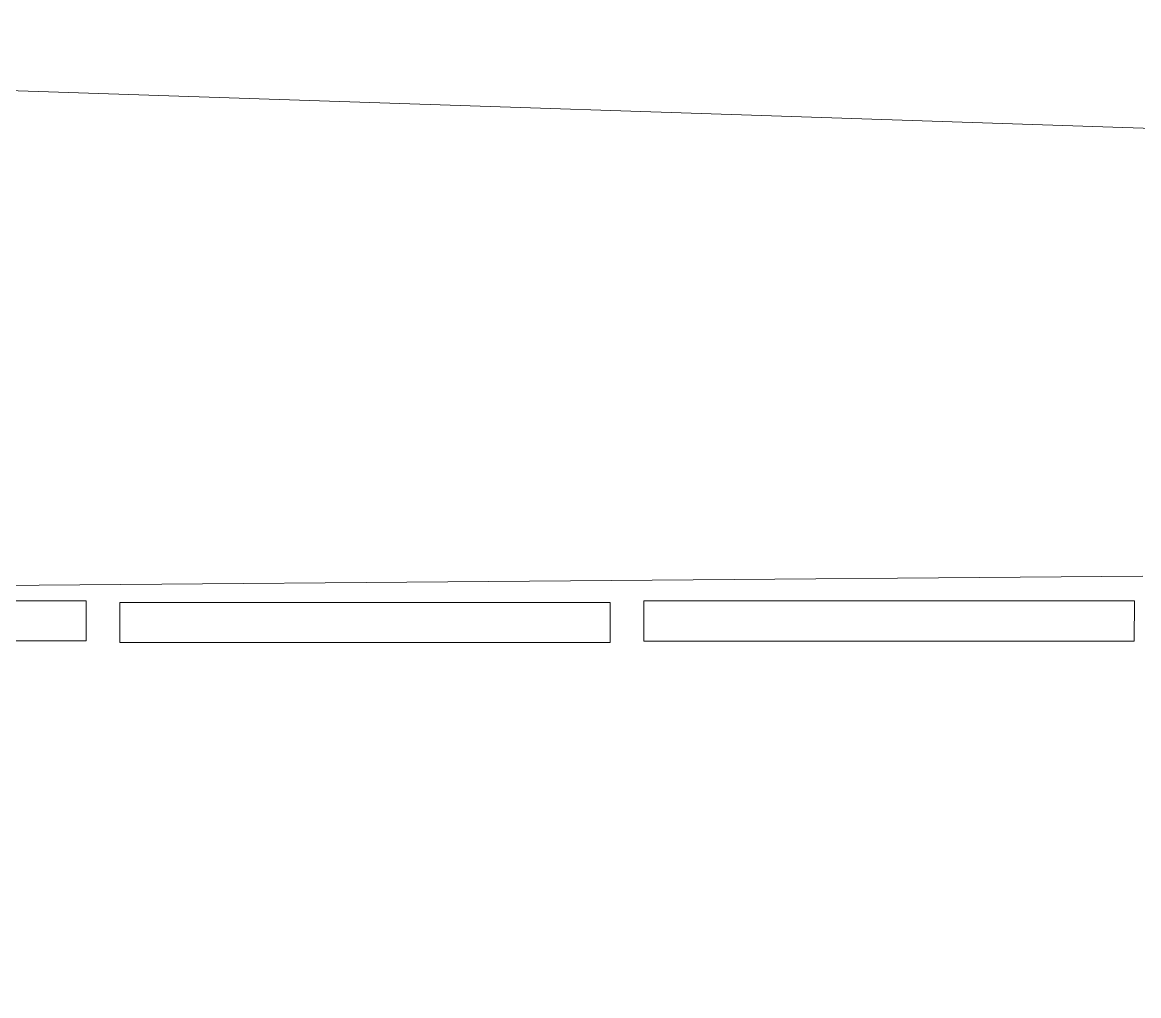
# Model space of a CAD drawing. Header units: metres. Extents: x 7 to 327053, y 40 to 7393807.
# Drawn here: x 326130.332 to 326134.271, y 7392879.89 to 7392883.325 of the extents above; entities that cross this region are included whole.
import ezdxf

# ---------------------------------------------------------------- set-up
doc = ezdxf.new("R2010")
doc.units = ezdxf.units.M
doc.layers.get('0').update_dxf_attribs({"lineweight": 18})
doc.layers.add('100_SIST_VIARIO_MEIO_FIO', color=1, linetype='Continuous', lineweight=18)

# ---------------------------------------------------------------- blocks, each defined once
blk = doc.blocks.new('terrestres_17')
at = {"color": 2}
blk.add_line((-313.48, 155.08), (-1325.54, 146.91), dxfattribs=at)
for points in [[(-1082.81, 107.92), (-1439.79, 107.92), (-1439.79, 137.19), (-1082.75, 137.19)], [(-701.3, 106.72), (-1058.28, 106.72), (-1058.28, 135.99), (-701.24, 135.99)], [(-319.79, 107.82), (-676.77, 107.82), (-676.77, 137.09), (-319.73, 137.09)]]:
    blk.add_lwpolyline(points, close=True, dxfattribs=at)
blk = doc.blocks.new('*U58')
at = {"color": 7, "xscale": 0.004847731468392426, "yscale": 0.004847731468392426, "zscale": 0.004847731468392426}
blk.add_blockref('terrestres_17', (4.4858, 0.7933), dxfattribs=at)
blk = doc.blocks.new('*U59')
at = {"layer": '100_SIST_VIARIO_MEIO_FIO', "color": 0, "linetype": 'ByBlock', "lineweight": -2, "transparency": 16777216}
blk.add_blockref('*U58', (40.5, 0), dxfattribs=at)

msp = doc.modelspace()

# ---------------------------------------------------------------- linework, layer by layer
at = {"layer": '100_SIST_VIARIO_MEIO_FIO'}
msp.add_lwpolyline([(326057.4594, 7392873.681), (326057.4082, 7392880.3605), (326058.4695, 7392882.3068), (326060.4386, 7392883.3247), (326127.0559, 7392883.1921), (326141.0125, 7392882.7269), (326154.9911, 7392882.3942)], dxfattribs=at)

# ---------------------------------------------------------------- block references
msp.add_blockref('*U59', (326090.8201, 7392879.8256, -0.0565), dxfattribs=at)

doc.saveas('drawing.dxf')
